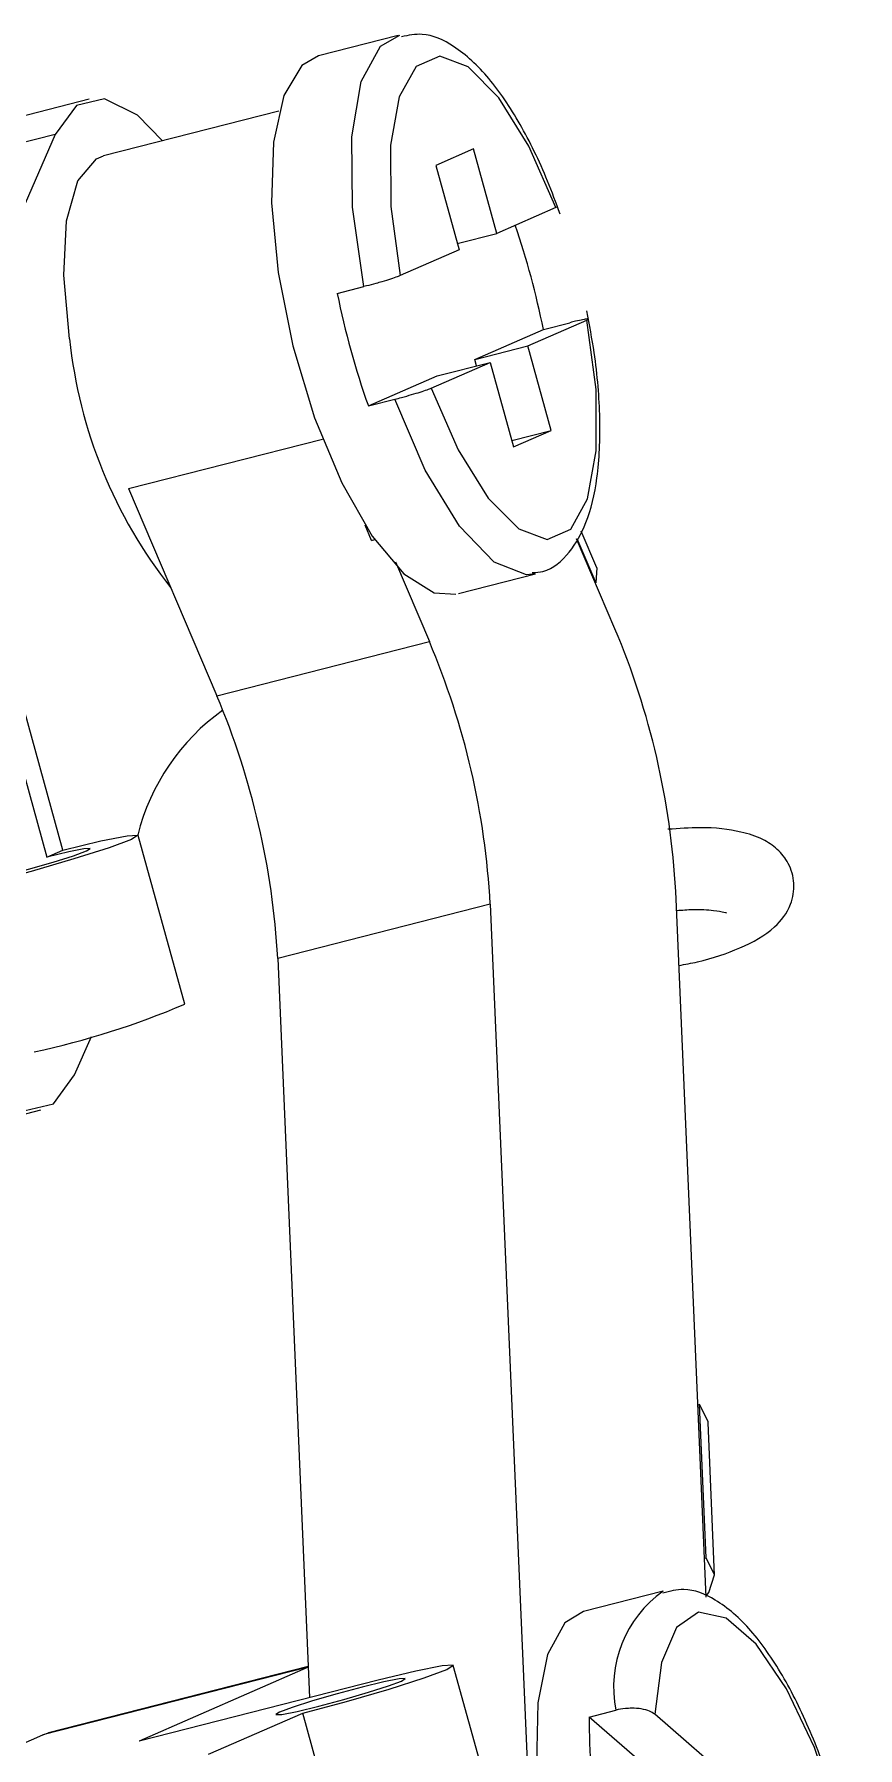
# Model space of a CAD drawing. Header units: millimetres. Extents: x 0 to 1189, y 0 to 841.
# Drawn here: x 482.4 to 485.22, y 432.43 to 438.29 of the extents above; entities that cross this region are included whole.
import ezdxf

# ---------------------------------------------------------------- set-up
doc = ezdxf.new("R2010")
doc.units = ezdxf.units.MM
doc.layers.get('0').update_dxf_attribs({"lineweight": 18})

msp = doc.modelspace()

# ---------------------------------------------------------------- linework, layer by layer
at = {"color": 7, "linetype": 'Continuous', "lineweight": 15}
for p, q in [((483.6475, 438.2843), (483.375, 438.2148)), ((482.5903, 438.0662), (482.0969, 437.9402)), ((483.2395, 438.0254), (482.6398, 437.8724)), ((482.4743, 437.9463), (482.2426, 437.413)), ((483.9047, 437.8964), (483.7759, 437.8401)), ((483.7759, 437.8401), (483.8557, 437.5513)), ((483.9845, 437.6077), (483.9047, 437.8964)), ((484.1862, 437.6959), (483.9845, 437.6077)), ((483.8496, 437.5733), (483.9845, 437.6077)), ((483.8557, 437.5513), (483.654, 437.4631)), ((483.4392, 437.4023), (483.5301, 437.4254)), ((481.9496, 437.272), (482.4464, 435.4746)), ((482.5011, 435.4985), (482.0064, 437.2887)), ((483.9092, 437.1763), (484.1439, 437.2791)), ((484.0909, 437.2227), (484.2926, 437.311)), ((484.1439, 437.2791), (484.2348, 437.3022)), ((483.9092, 437.1763), (484.0909, 437.2227)), ((484.1707, 436.934), (484.0909, 437.2227)), ((483.7604, 437.0781), (483.9621, 437.1663)), ((483.7804, 437.12), (483.9621, 437.1663)), ((483.9153, 437.1544), (483.9092, 437.1763)), ((483.9621, 437.1663), (484.0419, 436.8776)), ((483.5456, 437.0173), (483.7804, 437.12)), ((483.5456, 437.0173), (483.6365, 437.0404)), ((484.0358, 436.8995), (484.1707, 436.934)), ((484.0419, 436.8776), (484.1707, 436.934)), ((482.7258, 436.7347), (483.0274, 436.026)), ((483.5566, 436.5575), (483.5346, 436.6092)), ((483.5566, 436.5575), (483.5671, 436.5602)), ((484.3887, 436.2553), (484.2578, 436.5628)), ((484.2584, 436.5639), (484.3228, 436.4125)), ((484.3265, 436.4636), (484.273, 436.5894)), ((483.6382, 436.484), (483.7542, 436.2115)), ((483.8538, 436.3761), (484.1173, 436.4433)), ((484.3265, 436.4636), (484.3228, 436.4125)), ((484.3228, 436.4125), (484.3219, 436.4122)), ((483.0274, 436.026), (483.7542, 436.2115)), ((482.4464, 435.4746), (482.5011, 435.4985)), ((482.9175, 434.9712), (482.7578, 435.5487)), ((484.7004, 432.9436), (484.5968, 435.3572)), ((483.9623, 435.3135), (483.2355, 435.128)), ((483.9623, 435.3135), (484.092, 432.2925)), ((483.2355, 435.128), (483.344, 432.5994)), ((482.5411, 434.7293), (482.5984, 434.8612)), ((481.6982, 434.424), (482.4251, 434.6094)), ((484.6782, 433.6016), (484.6722, 433.6)), ((484.7007, 433.0773), (484.6782, 433.6016)), ((484.7297, 433.0168), (484.7072, 433.5411)), ((484.7007, 433.0773), (484.6947, 433.0758)), ((484.5534, 432.9638), (484.2808, 432.8942)), ((483.3395, 432.7056), (482.4513, 432.479)), ((483.3395, 432.7037), (482.7613, 432.4507)), ((483.9422, 432.3245), (483.8357, 432.7095)), ((483.579, 432.6593), (482.7613, 432.4507)), ((482.9993, 432.4056), (483.3214, 432.5466)), ((483.4278, 432.1616), (483.3214, 432.5466)), ((484.3009, 432.5332), (484.3918, 432.5564)), ((485.0659, 431.8688), (484.3009, 432.5332)), ((485.2054, 431.9518), (484.5249, 432.5429)), ((481.8528, 432.2188), (482.4326, 432.4725)), ((482.4326, 432.4725), (482.4513, 432.479))]:
    msp.add_line(p, q, dxfattribs=at)
at = {"color": 8, "linetype": 'Continuous', "lineweight": 15}
for p, q in [((482.4743, 437.9463), (482.1201, 437.856)), ((482.7258, 436.7347), (483.3891, 436.904)), ((483.3395, 432.704), (482.4326, 432.4725))]:
    msp.add_line(p, q, dxfattribs=at)
for points in [[(483.5301, 437.4254), (483.4917, 437.6968), (483.4887, 437.9381), (483.5213, 438.1274), (483.5866, 438.2477), (483.6535, 438.2857)], [(484.1173, 436.4433), (484.0863, 436.4397), (483.9758, 436.4831), (483.8568, 436.6061), (483.7402, 436.7976), (483.6365, 437.0404)]]:
    msp.add_lwpolyline(points, dxfattribs=at)
at = {"color": 7, "linetype": 'Continuous', "lineweight": 15}
for points in [[(483.375, 438.2148), (483.3178, 438.1819), (483.2562, 438.0796), (483.2207, 437.9191), (483.2141, 437.7122), (483.2369, 437.4743), (483.2873, 437.2231), (483.3617, 436.9772), (483.4544, 436.7547), (483.5587, 436.5723), (483.6668, 436.4435), (483.7706, 436.3777), (483.8447, 436.3738)], [(484.1862, 437.6959), (484.0939, 437.9064), (483.9912, 438.0716), (483.8868, 438.1772), (483.7901, 438.2139), (483.7092, 438.1785), (483.6514, 438.0742), (483.6217, 437.9099), (483.6225, 437.7001), (483.654, 437.4631)], [(482.8418, 437.9239), (482.7555, 438.012), (482.6434, 438.0681), (482.5471, 438.0456), (482.4743, 437.9463)], [(482.5238, 437.2466), (482.5038, 437.4651), (482.5135, 437.6509), (482.552, 437.7875), (482.6158, 437.8627), (482.6398, 437.8724)], [(483.7604, 437.0781), (483.8526, 436.8676), (483.9554, 436.7024), (484.0597, 436.5969), (484.1565, 436.5602), (484.2373, 436.5955), (484.2952, 436.6999), (484.3249, 436.8641), (484.324, 437.0739), (484.2926, 437.311)], [(482.5011, 435.4985), (482.6304, 435.5297), (482.7204, 435.5476), (482.7574, 435.5494), (482.7357, 435.5349), (482.6588, 435.5062), (482.5382, 435.4679), (482.3923, 435.4255), (482.2435, 435.3858)], [(482.2982, 435.4097), (482.3838, 435.4326), (482.4677, 435.4569), (482.537, 435.479), (482.5813, 435.4955), (482.5937, 435.5038), (482.5724, 435.5028), (482.5207, 435.4925), (482.4464, 435.4746)], [(482.201, 434.7198), (482.2599, 434.6636), (482.372, 434.6075), (482.4683, 434.6299), (482.5411, 434.7293)], [(484.7072, 433.5411), (484.7071, 433.5436), (484.6782, 433.6016)], [(484.7002, 432.9475), (484.7097, 432.9588), (484.7296, 433.0193), (484.7007, 433.0773)], [(484.2808, 432.8942), (484.2172, 432.8548), (484.1577, 432.7469), (484.1248, 432.5817), (484.1208, 432.3714), (484.1462, 432.1316), (484.1989, 431.8801), (484.2752, 431.6355), (484.3692, 431.4161), (484.4742, 431.2379), (484.5822, 431.1144)], [(485.2054, 431.9518), (485.1502, 432.1959), (485.0715, 432.4287), (484.9759, 432.6299), (484.872, 432.7821), (484.7686, 432.8718), (484.6749, 432.8914), (484.599, 432.8391), (484.5475, 432.7195), (484.5249, 432.5429)], [(483.3214, 432.5466), (483.4702, 432.5864), (483.6161, 432.6287), (483.7367, 432.6671), (483.8136, 432.6957), (483.8353, 432.7102), (483.7983, 432.7084), (483.7083, 432.6905), (483.579, 432.6593)], [(483.6592, 432.6563), (483.6716, 432.6646), (483.6504, 432.6636), (483.5986, 432.6533), (483.5243, 432.6354), (483.4387, 432.6125), (483.3548, 432.5882), (483.2855, 432.5661), (483.2412, 432.5496), (483.2288, 432.5413), (483.2501, 432.5423), (483.3018, 432.5526), (483.3761, 432.5705), (483.4617, 432.5934), (483.5456, 432.6177), (483.6149, 432.6398), (483.6592, 432.6563)]]:
    msp.add_lwpolyline(points, dxfattribs=at)
for centre, radius, start, end in [((481.4965, 436.7548), 2.6988, 11.20057, 19.04185), ((486.0788, 437.9246), 2.6907, 191.19337, 199.70662), ((484.1615, 437.417), 1.6465, 185.9392, 218.33644), ((481.2705, 435.1627), 2.6961, 3.20506, 22.89282), ((481.9049, 435.2065), 2.6961, 3.20561, 22.89279), ((480.5436, 434.9772), 2.6961, 3.20544, 22.89278), ((483.4832, 435.3675), 0.7489, 125.55787, 165.91435), ((481.8011, 437.6023), 2.8581, 282.15944, 292.99233), ((486.3171, 432.5072), 2.0163, 179.26067, 189.58751)]:
    msp.add_arc(centre, radius, start, end, dxfattribs=at)
at = {"color": 8, "linetype": 'Continuous', "lineweight": 15}
msp.add_arc((484.7859, 432.6358), 0.402, 125.33498, 191.38902, dxfattribs=at)
at = {"color": 7, "linetype": 'Continuous', "lineweight": 15}
for points, knots in [([(484.2013, 437.6738), (484.1872, 437.7118), (484.146, 437.8229), (484.0651, 437.988), (483.9576, 438.1475), (483.8495, 438.2466), (483.7448, 438.2972), (483.6826, 438.285), (483.6589, 438.2803)], [0, 0, 0, 0, 0.0929083, 0.2716965, 0.453337, 0.6412332, 0.7870609, 0.8768962, 0.8768962, 0.8768962, 0.8768962]), ([(484.1907, 437.6992), (484.1911, 437.699), (484.1922, 437.6987), (484.1885, 437.697), (484.1862, 437.6959)], [0, 0, 0, 0, 0.002409925, 0.006674682, 0.006674682, 0.006674682, 0.006674682]), ([(483.654, 437.4631), (483.651, 437.4619), (483.6435, 437.4588), (483.6226, 437.4517), (483.596, 437.4436), (483.5676, 437.4354), (483.5463, 437.4296), (483.5331, 437.4262), (483.5301, 437.4254)], [0, 0, 0, 0, 0.0190517, 0.0480538, 0.0765753, 0.094521, 0.1214309, 0.1295601, 0.1295601, 0.1295601, 0.1295601]), ([(484.106, 436.4474), (484.1184, 436.4481), (484.1686, 436.451), (484.2379, 436.5158), (484.2971, 436.6201), (484.3328, 436.7706), (484.3417, 436.9682), (484.3254, 437.1676), (484.3018, 437.2946), (484.293, 437.3422)], [0, 0, 0, 0, 0.047623, 0.1918866, 0.3379126, 0.5132244, 0.7024076, 0.8870399, 0.9979243, 0.9979243, 0.9979243, 0.9979243]), ([(484.2926, 437.311), (484.2952, 437.3122), (484.3006, 437.315), (484.2956, 437.3155), (484.28, 437.3129), (484.2582, 437.3081), (484.2415, 437.3039), (484.2348, 437.3022)], [0, 0, 0, 0, 0.01450079, 0.03058415, 0.04635597, 0.06174133, 0.07200919, 0.07200919, 0.07200919, 0.07200919]), ([(483.6365, 437.0404), (483.6438, 437.0423), (483.6572, 437.0458), (483.682, 437.0527), (483.7095, 437.0607), (483.7368, 437.0693), (483.753, 437.075), (483.7587, 437.0774), (483.7604, 437.0781)], [0, 0, 0, 0, 0.0191955, 0.0350911, 0.0626425, 0.0901761, 0.1181872, 0.1295607, 0.1295607, 0.1295607, 0.1295607]), ([(484.6077, 435.1036), (484.629, 435.1075), (484.7069, 435.1218), (484.8255, 435.1647), (484.9261, 435.2181), (484.9911, 435.2993), (485.006, 435.3839), (484.9861, 435.4533), (484.9445, 435.5047), (484.8883, 435.5408), (484.8069, 435.5663), (484.7018, 435.5789), (484.6074, 435.5721), (484.5699, 435.5694)], [0, 0, 0, 0, 0.053493, 0.19577, 0.35123, 0.452899, 0.523157, 0.59019, 0.651913, 0.716595, 0.807654, 0.951654, 1.046905, 1.046905, 1.046905, 1.046905]), ([(484.5996, 435.2919), (484.6184, 435.2933), (484.6676, 435.2969), (484.724, 435.2933), (484.7637, 435.2861), (484.7682, 435.2843), (484.7701, 435.2836)], [0, 0, 0, 0, 0.0360491, 0.0942124, 0.1389215, 0.1715493, 0.1715493, 0.1715493, 0.1715493]), ([(485.2189, 431.91), (485.212, 431.9505), (485.1917, 432.0683), (485.1396, 432.267), (485.0589, 432.4888), (484.9624, 432.6828), (484.8537, 432.8384), (484.7452, 432.9332), (484.6378, 432.979), (484.5763, 432.9631), (484.5523, 432.9569)], [0, 0, 0, 0, 0.101379, 0.295274, 0.489768, 0.685398, 0.88423, 1.090367, 1.247124, 1.34763, 1.34763, 1.34763, 1.34763]), ([(484.5249, 432.5429), (484.5194, 432.5466), (484.5081, 432.5543), (484.48, 432.5615), (484.4505, 432.5637), (484.4206, 432.5622), (484.4023, 432.5591), (484.3921, 432.5565), (484.3918, 432.5564)], [0, 0, 0, 0, 0.0286304, 0.0593468, 0.089461, 0.1082414, 0.1367944, 0.1375912, 0.1375912, 0.1375912, 0.1375912])]:
    msp.add_open_spline(points, degree=3, knots=knots, dxfattribs=at)

doc.saveas('drawing.dxf')
